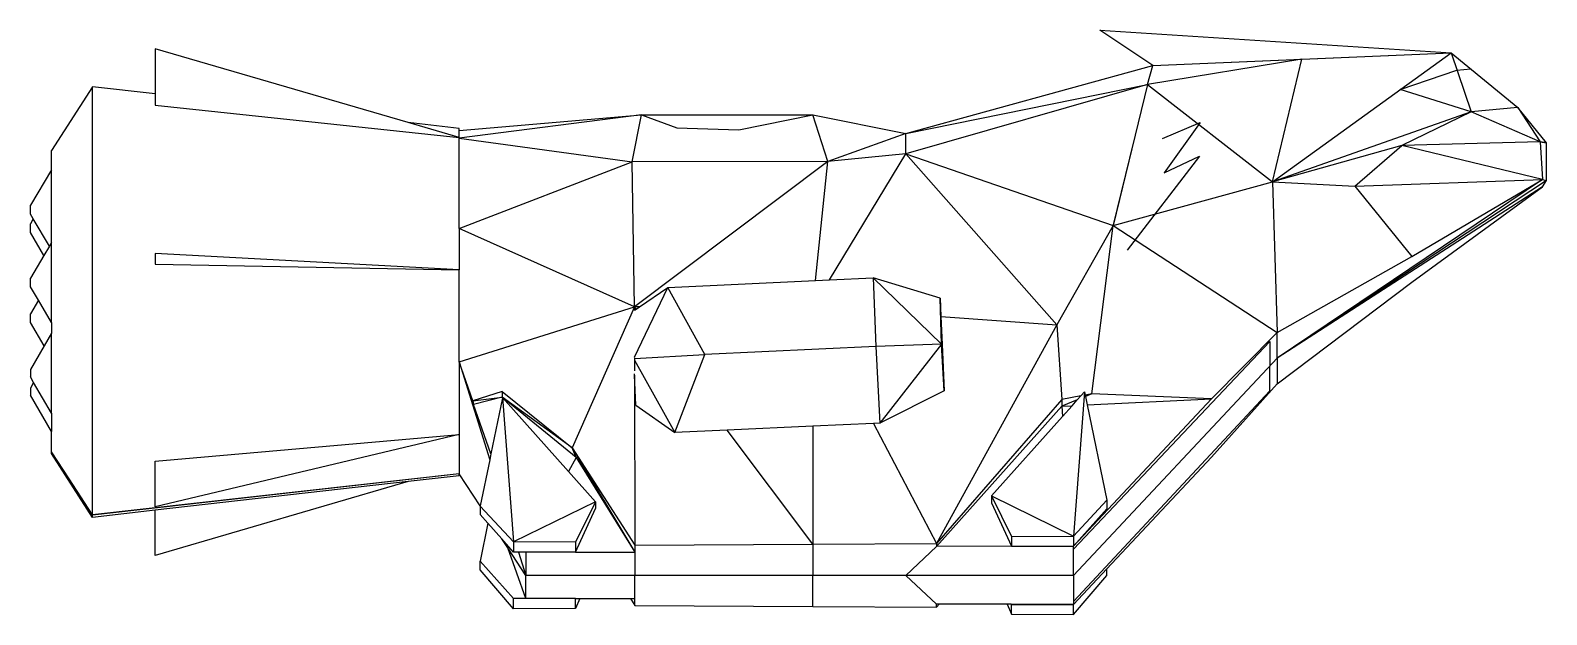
# Model space of a CAD drawing. Extents: x -1174 to 1174, y -483 to 422.
import ezdxf

# ---------------------------------------------------------------- set-up
doc = ezdxf.new("R2010")
doc.units = 0
doc.header["$MEASUREMENT"] = 0
doc.layers.get('0').update_dxf_attribs({"linetype": 'CONTINUOUS'})

msp = doc.modelspace()

# ---------------------------------------------------------------- linework, layer by layer
for p, q in [((564.2, 367.7), (482, 422.1)), ((482, 422.1), (1025.9, 387.4)), ((-980.4, 393.4), (-980.4, 323.5)), ((-589.1, 279.1), (-980.4, 393.4)), ((795, 377.6), (555.9, 338.2)), ((564.2, 367.7), (1025.9, 387.4)), ((564.2, 367.7), (1025.9, 387.4)), ((564.2, 367.7), (795, 377.6)), ((749.4, 187.4), (1025.9, 387.4)), ((749.4, 187.4), (795, 377.6)), ((795, 377.6), (1025.9, 387.4)), ((1025.9, 387.4), (1129.1, 302.7)), ((1025.9, 387.4), (1056.8, 295.6)), ((181.9, 262.4), (564.2, 367.7)), ((555.9, 338.2), (564.2, 367.7)), ((947.1, 330.4), (1035, 360.2)), ((1035, 360.2), (1056.6, 362.2)), ((-1077.9, 334.6), (-1140.9, 235.7)), ((-980.4, 323.5), (-1077.9, 334.6)), ((-1077.9, -328.5), (-1077.9, 334.6)), ((555.9, 338.2), (181.9, 231)), ((181.9, 262.4), (555.9, 338.2)), ((555.9, 338.2), (502.7, 119.7)), ((555.9, 338.2), (749.4, 187.4)), ((1056.8, 295.6), (947.1, 330.4)), ((-980.4, 323.5), (-980.4, 306.3)), ((-980.4, 306.3), (-509.9, 255.9)), ((-509.9, 267), (-227.5, 291.1)), ((-227.5, 291.1), (-509.9, 254.8)), ((-242, 218.6), (-227.5, 291.1)), ((-227.5, 291.1), (-172.7, 271)), ((-227.5, 291.1), (37.5, 291.1)), ((-76.9, 268.1), (37.5, 291.1)), ((61.1, 218.8), (37.5, 291.1)), ((37.5, 291.1), (181.9, 262.4)), ((1056.8, 295.6), (749.4, 187.4)), ((1056.8, 295.6), (949.9, 243.9)), ((1129.1, 302.7), (1056.8, 295.6)), ((1164, 249.6), (1056.8, 295.6)), ((1164, 249.6), (1056.8, 295.6)), ((1129.1, 302.7), (1164, 249.6)), ((1173.9, 247.6), (1129.1, 302.7)), ((-509.9, 270.1), (-589.1, 279.1)), ((-509.9, 255.9), (-589.1, 279.1)), ((-509.9, 267), (-509.9, 270.1)), ((-509.9, 255.9), (-509.9, 267)), ((-172.7, 271), (-76.9, 268.1)), ((181.9, 262.4), (61.1, 218.8)), ((181.9, 231), (181.9, 262.4)), ((579.1, 254.7), (637.5, 279.5)), ((637.5, 279.5), (581.9, 201.5)), ((-1140.9, 206.2), (-1140.9, 235.7)), ((-509.9, 254.8), (-509.9, 255.9)), ((-509.9, 254.8), (-242, 218.6)), ((-509.9, 115.2), (-509.9, 254.8)), ((534, 249.5), (502.7, 121)), ((949.9, 243.9), (749.4, 187.4)), ((876.7, 180.8), (949.9, 243.9)), ((1164, 249.6), (949.9, 243.9)), ((1167.5, 190.8), (949.9, 243.9)), ((1164, 249.6), (1167.5, 190.8)), ((1164, 249.6), (1173.9, 247.6)), ((1173.9, 247.6), (1164, 249.6)), ((1173.9, 189.5), (1173.9, 247.6)), ((-509.9, 115.2), (-242, 218.6)), ((61.1, 218.8), (-242, 218.6)), ((-238.4, -6.1), (-242, 218.6)), ((61.1, 218.8), (-238.4, -6.1)), ((41.9, 34.5), (61.1, 218.8)), ((181.9, 231), (61.1, 218.8)), ((63.4, 35.4), (181.9, 231)), ((415.6, -34.3), (181.9, 231)), ((181.9, 231), (502.7, 119.7)), ((636.4, 227.2), (524.6, 81.6)), ((581.9, 201.5), (636.4, 227.2)), ((-1140.9, 206.2), (-1173.9, 151.1)), ((-1140.9, 93.4), (-1140.9, 206.2)), ((1167.5, 190.8), (756.9, -85.7)), ((1173.9, 189.5), (756.9, -85.7)), ((876.7, 180.8), (1167.5, 190.8)), ((965.4, 71.9), (1167.5, 190.8)), ((1167.5, 190.8), (1173.9, 189.5)), ((1167.5, 179.7), (1173.9, 189.5)), ((502.7, 119.7), (749.4, 187.4)), ((749.4, 187.4), (756.9, -45.7)), ((749.4, 187.4), (876.7, 180.8)), ((1167.5, 179.7), (756.9, -85.7)), ((876.7, 180.8), (965.4, 71.9)), ((965.4, 31.9), (1167.5, 179.7)), ((-1173.9, 137.4), (-1173.9, 151.1)), ((-1169.4, 129.9), (-1173.9, 137.4)), ((-1169.4, 129.9), (-1173.9, 122.4)), ((-1173.9, 108.8), (-1173.9, 122.4)), ((-1144.3, 87.9), (-1169.4, 129.9)), ((502.7, 119.7), (415.6, -34.3)), ((469.6, -141.2), (502.7, 119.7)), ((502.7, 119.7), (756.9, -45.7)), ((-1152.9, 73.5), (-1173.9, 108.8)), ((-238.4, -6.1), (-509.9, 115.2)), ((-509.9, 115.2), (-509.9, 50.9)), ((-1152.9, 73.5), (-1173.9, 38.3)), ((-1144.3, 87.9), (-1152.9, 73.5)), ((-1140.9, 93.4), (-1144.3, 87.9)), ((-1140.9, -30.4), (-1140.9, 93.4)), ((-980.4, 76.3), (-980.4, 59.9)), ((-509.9, 50.9), (-980.4, 76.3)), ((756.9, -45.7), (965.4, 71.9)), ((-980.4, 59.9), (-509.9, 50.9)), ((-509.9, -91.2), (-509.9, 50.9)), ((-1173.9, 24.7), (-1173.9, 38.3)), ((-1161.5, 3.9), (-1173.9, 24.7)), ((-238.4, -84.3), (-186.6, 24)), ((-230.6, -6.1), (-186.6, 24)), ((-186.6, 24), (41.9, 34.5)), ((-129.6, -79.9), (-186.6, 24)), ((41.9, 34.5), (63.4, 35.4)), ((63.4, 35.4), (131, 38.5)), ((131, 38.5), (135.1, -67.8)), ((236.9, -63.9), (131, 38.5)), ((234.7, 7.3), (131, 38.5)), ((756.9, -125.7), (965.4, 31.9)), ((-1161.5, 3.9), (-1173.9, -16.9)), ((-1140.9, -30.4), (-1161.5, 3.9)), ((236.9, -63.9), (234.7, 7.3)), ((234.7, 7.3), (236, -21.4)), ((-1173.9, -30.6), (-1173.9, -16.9)), ((-509.9, -91.2), (-238.4, -6.1)), ((-238.4, -6.1), (-335.1, -224.7)), ((-238.6, -11.6), (-238.4, -11.5)), ((-230.6, -6.1), (-238.4, -6.1)), ((-238.4, -6.1), (-238.4, -11.5)), ((-235.7, -9.7), (-238.4, -6.1)), ((-238.4, -11.5), (-235.7, -9.7)), ((-235.7, -9.7), (-230.6, -6.1)), ((236, -21.4), (415.6, -34.3)), ((236, -21.4), (237.9, -64.6)), ((-1152.4, -66.5), (-1173.9, -30.6)), ((-1140.9, -46.9), (-1152.4, -66.5)), ((-1140.9, -30.4), (-1140.9, -46.9)), ((-1140.9, -170.8), (-1140.9, -46.9)), ((415.6, -34.3), (229.2, -372.9)), ((415.6, -34.3), (423, -149.6)), ((756.9, -45.7), (655.2, -148.9)), ((756.9, -85.7), (756.9, -45.7)), ((-1152.4, -66.5), (-1173.9, -103.3)), ((135.1, -67.8), (-129.6, -79.9)), ((236.9, -63.9), (135.1, -67.8)), ((135.1, -67.8), (141.4, -186.4)), ((236.9, -63.9), (141.4, -186.4)), ((236.9, -63.9), (237.9, -64.6)), ((241.2, -136.5), (236.9, -63.9)), ((237.9, -64.6), (241.2, -136.5)), ((441.2, -381.8), (745.2, -60)), ((745.2, -60), (745.2, -98.2)), ((-509.9, -91.2), (-462.6, -243)), ((-488.7, -151.9), (-509.9, -91.2)), ((-509.9, -91.2), (-509.9, -204.2)), ((-238.3, -85.1), (-238.3, -105.1)), ((-238.2, -86.3), (-129.6, -79.9)), ((-238.2, -88.7), (-176.2, -200.8)), ((-176.2, -200.8), (-129.6, -79.9)), ((756.9, -85.7), (441.2, -422.1)), ((756.9, -85.7), (756.9, -125.7)), ((-1173.9, -103.3), (-1173.9, -114.4)), ((-1168.8, -123.2), (-1173.9, -114.4)), ((-238.3, -112.1), (-238.4, -110.2)), ((-238.3, -112.1), (-238, -375.2)), ((-236.2, -158.3), (-238.3, -112.1)), ((745.2, -136.5), (745.2, -98.2)), ((-1168.8, -123.2), (-1173.9, -132)), ((-1173.9, -132), (-1173.9, -143)), ((-1140.9, -170.8), (-1168.8, -123.2)), ((-443.1, -137.4), (-488.7, -151.9)), ((-443.1, -137.4), (-335.1, -224.7)), ((-443.1, -137.4), (-443.1, -146.3)), ((241.2, -136.5), (141.4, -186.4)), ((441.2, -462.4), (745.2, -136.5)), ((458.4, -137.8), (441.2, -361.2)), ((452.6, -144.2), (458.4, -137.8)), ((458.4, -137.8), (459.4, -143)), ((756.9, -125.7), (655.2, -239.2)), ((-1140.9, -199.5), (-1173.9, -143)), ((-488.7, -151.9), (-443.1, -146.3)), ((-488.7, -151.9), (-487.9, -157.7)), ((-443.1, -146.3), (-487.9, -157.7)), ((-460.8, -234.1), (-487.9, -157.7)), ((-442.9, -147.4), (-460.8, -234.1)), ((-329, -239.5), (-443.1, -146.3)), ((-335.1, -224.7), (-443.1, -146.3)), ((-443.1, -146.3), (-442.9, -147.4)), ((-442.8, -146.8), (-442.9, -147.4)), ((-442.8, -146.8), (-425.6, -370.2)), ((-340.6, -261.2), (-442.8, -146.8)), ((-236.2, -158.3), (-176.2, -200.8)), ((423, -149.6), (229.2, -372.9)), ((229.2, -377.6), (423, -160.1)), ((452.6, -144.2), (423, -149.6)), ((423, -149.6), (423, -160.1)), ((447.2, -150.3), (423, -160.1)), ((423, -160.1), (439.1, -159.3)), ((423, -160.1), (424.3, -175.9)), ((424.3, -175.9), (439.1, -159.3)), ((439.1, -159.3), (447.2, -150.3)), ((441.2, -377), (655.2, -148.9)), ((447.2, -150.3), (452.6, -144.2)), ((469.6, -141.2), (459.4, -143)), ((459.4, -143), (459.9, -145.1)), ((469.6, -141.2), (459.9, -145.1)), ((459.9, -145.1), (462.6, -158.2)), ((462.6, -158.2), (655.2, -148.9)), ((462.6, -158.2), (493, -305.8)), ((655.2, -148.9), (469.6, -141.2)), ((-1140.9, -170.8), (-1140.9, -199.5)), ((131.7, -186.8), (37.5, -191.1)), ((141.4, -186.4), (131.7, -186.8)), ((131.7, -186.8), (229.2, -372.9)), ((314.3, -298.9), (424.3, -175.9)), ((-1140.9, -230.7), (-1140.9, -199.5)), ((-980.4, -245.5), (-509.9, -204.2)), ((-509.9, -204.2), (-980.4, -316.2)), ((-509.9, -204.2), (-509.9, -264.8)), ((-95.1, -197.1), (-176.2, -200.8)), ((37.5, -191.1), (-95.1, -197.1)), ((37.5, -373.8), (-95.1, -197.1)), ((37.5, -191.1), (37.5, -373.8)), ((-1113.9, -272.8), (-1140.9, -230.7)), ((-1140.9, -230.7), (-1140.9, -230.8)), ((-1140.9, -233.5), (-1140.9, -230.8)), ((-1113.9, -272.8), (-1140.9, -230.8)), ((-1077.9, -332.4), (-1140.9, -233.5)), ((-460.8, -234.1), (-462.6, -243)), ((-335.1, -224.7), (-238, -375.2)), ((-329, -239.5), (-335.1, -224.7)), ((-335.1, -224.7), (-238, -386)), ((-980.4, -316.2), (-980.4, -245.5)), ((-462.6, -243), (-477.4, -314.5)), ((-329, -239.5), (-340.6, -261.2)), ((-329, -239.5), (-238, -386)), ((493, -412), (655.2, -239.2)), ((-1077.9, -328.7), (-1113.9, -272.8)), ((-1077.9, -328.5), (-1113.9, -272.8)), ((-509.9, -264.8), (-1077.9, -328.7)), ((-509.9, -264.8), (-1077.9, -328.5)), ((-588.7, -276.8), (-980.4, -391.2)), ((-588.7, -276.8), (-980.4, -321.3)), ((-509.9, -267.9), (-588.7, -276.8)), ((-477.4, -314.5), (-509.9, -264.8)), ((-509.9, -267.9), (-509.9, -264.8)), ((-298.8, -308), (-340.6, -261.2)), ((314.3, -298.9), (345.2, -361.9)), ((314.3, -298.9), (314.3, -309.7)), ((314.3, -298.9), (441.2, -361.2)), ((-980.4, -321.3), (-1077.9, -332.4)), ((-1077.9, -328.6), (-1077.9, -328.5)), ((-1077.9, -328.6), (-1077.9, -328.7)), ((-1077.9, -332.4), (-1077.9, -328.7)), ((-980.4, -391.2), (-980.4, -321.3)), ((-477.4, -314.5), (-477.4, -314.8)), ((-425.6, -370.2), (-477.4, -314.8)), ((-477.4, -314.8), (-477.4, -328)), ((-465.5, -341.4), (-477.4, -328)), ((-298.8, -308), (-425.6, -370.2)), ((-298.8, -308), (-329.6, -370.9)), ((-329.6, -386), (-298.8, -318.7)), ((-298.8, -308), (-298.8, -318.7)), ((314.3, -309.7), (345.2, -377)), ((441.2, -361.2), (493, -305.8)), ((441.2, -377), (493, -319)), ((493, -305.8), (493, -319)), ((-465.5, -341.4), (-477.4, -400.3)), ((-443.9, -365.6), (-465.5, -341.4)), ((-434.8, -379.4), (-443.9, -365.6)), ((-425.6, -386), (-443.9, -365.6)), ((-425.6, -370.2), (-425.6, -386)), ((-329.6, -370.9), (-425.6, -370.2)), ((-329.6, -370.9), (-329.6, -386)), ((-238, -375.2), (37.5, -373.8)), ((-238, -375.2), (-238, -386)), ((37.5, -373.8), (229.2, -372.9)), ((37.5, -373.8), (37.5, -422.1)), ((229.2, -372.9), (229.2, -377.6)), ((345.2, -361.9), (441.2, -361.2)), ((345.2, -361.9), (345.2, -377)), ((441.2, -361.2), (441.2, -377)), ((-406.8, -458.2), (-434.8, -379.4)), ((-406.8, -422.1), (-434.8, -379.4)), ((-418.1, -386), (-425.6, -386)), ((-418.1, -386), (-406.8, -422.1)), ((-406.8, -386), (-418.1, -386)), ((-406.8, -386), (-406.8, -422.1)), ((-329.6, -386), (-406.8, -386)), ((-329.6, -386), (-238, -386)), ((-238, -386), (-238, -422.1)), ((229.2, -377.6), (181.9, -422.1)), ((441.2, -377), (229.2, -377.6)), ((345.2, -377), (441.2, -377)), ((441.2, -422.1), (441.2, -377)), ((-425.6, -458.2), (-477.4, -400.3)), ((-477.4, -413.5), (-477.4, -400.3)), ((-425.6, -474), (-477.4, -413.5)), ((-238, -422.1), (-406.8, -422.1)), ((-406.8, -458.2), (-406.8, -422.1)), ((37.5, -422.1), (-238, -422.1)), ((-238, -458.2), (-238, -422.1)), ((181.9, -422.1), (37.5, -422.1)), ((37.5, -470.4), (37.5, -422.1)), ((441.2, -422.1), (181.9, -422.1)), ((229.2, -466.6), (181.9, -422.1)), ((441.2, -467.2), (493, -412)), ((441.2, -422.1), (441.2, -467.2)), ((441.2, -483), (493, -422.5)), ((493, -422.5), (493, -412)), ((-425.6, -474), (-425.6, -458.2)), ((-406.8, -458.2), (-425.6, -458.2)), ((-329.6, -458.2), (-406.8, -458.2)), ((-323.1, -458.2), (-329.6, -473.3)), ((-329.6, -473.3), (-329.6, -458.2)), ((-329.6, -458.2), (-323.1, -458.2)), ((-323.1, -458.2), (-244.9, -458.2)), ((-244.9, -458.2), (-238, -469)), ((-244.9, -458.2), (-238, -458.2)), ((-238, -469), (-238, -458.2)), ((-238, -469), (37.5, -470.4)), ((229.2, -471.3), (229.2, -466.6)), ((233.5, -466.6), (229.2, -471.3)), ((233.5, -466.6), (229.2, -466.6)), ((338.5, -466.9), (233.5, -466.6)), ((338.5, -466.9), (345.2, -482.3)), ((345, -466.9), (338.5, -466.9)), ((345, -466.9), (345.2, -467.2)), ((441.2, -467.2), (345, -466.9)), ((345.2, -482.3), (345.2, -467.2)), ((345.2, -467.2), (441.2, -467.2)), ((441.2, -483), (441.2, -467.2)), ((-329.6, -473.3), (-425.6, -474)), ((37.5, -470.4), (229.2, -471.3)), ((345.2, -482.3), (441.2, -483))]:
    msp.add_line(p, q)

doc.saveas('drawing.dxf')
